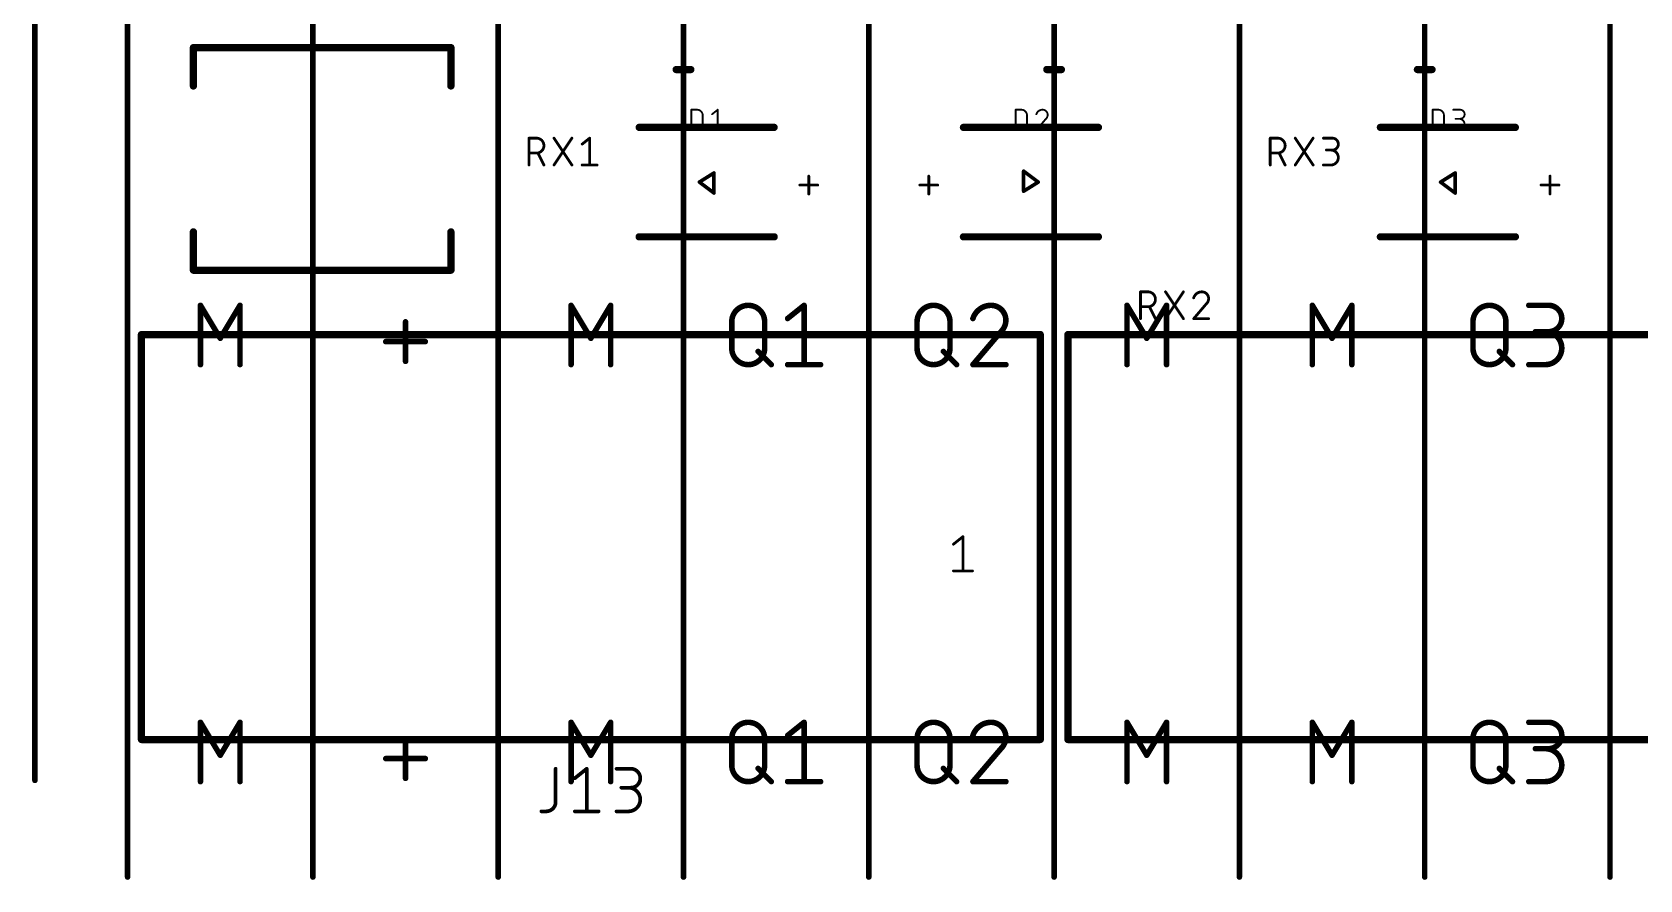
# Model space of a CAD drawing. Extents: x 0 to 95, y -1 to 127.
# Drawn here: x -0.08 to 44, y -1.33 to 21.91 of the extents above; entities that cross this region are included whole.
import ezdxf

# ---------------------------------------------------------------- set-up
doc = ezdxf.new("R2010")
doc.units = 0
doc.layers.add('21', color=253, linetype='CONTINUOUS')
doc.layers.add('25', color=253, linetype='CONTINUOUS')

msp = doc.modelspace()

# ---------------------------------------------------------------- linework, layer by layer
at = {"layer": '21'}
for points, const_width in [([(0, 1.4), (0, 100.4)], 0.1524), ([(2.54, 40.66), (2.54, -1.25)], 0.1524), ([(7.62, 40.66), (7.62, -1.25)], 0.1524), ([(12.7, 40.66), (12.7, -1.25)], 0.1524), ([(17.78, 40.66), (17.78, -1.25)], 0.1524), ([(22.86, 40.66), (22.86, -1.25)], 0.1524), ([(27.94, 40.66), (27.94, -1.25)], 0.1524), ([(33.02, 40.66), (33.02, -1.25)], 0.1524), ([(38.1, 40.66), (38.1, -1.25)], 0.1524), ([(43.18, 40.66), (43.18, -1.25)], 0.1524), ([(11.404, 21.485), (4.344, 21.485)], 0.2), ([(4.344, 20.435), (4.344, 21.485)], 0.2), ([(11.404, 20.435), (11.404, 21.485)], 0.2), ([(17.58, 20.885), (17.98, 20.885)], 0.2), ([(27.74, 20.885), (28.14, 20.885)], 0.2), ([(37.9, 20.885), (38.3, 20.885)], 0.2), ([(16.565, 19.3), (20.265, 19.3)], 0.2), ([(25.455, 19.3), (29.155, 19.3)], 0.2), ([(36.885, 19.3), (40.585, 19.3)], 0.2), ([(18.215, 17.8), (18.615, 18.05)], 0.1), ([(18.615, 18.05), (18.615, 17.5)], 0.1), ([(27.105, 17.55), (27.105, 18.1)], 0.1), ([(27.105, 18.1), (27.505, 17.8)], 0.1), ([(38.535, 17.8), (38.935, 18.05)], 0.1), ([(38.935, 18.05), (38.935, 17.5)], 0.1), ([(18.615, 17.5), (18.215, 17.8)], 0.1), ([(20.9695, 17.7182), (21.4605, 17.7182)], 0.0762), ([(21.215, 17.4726), (21.215, 17.9637)], 0.0762), ([(24.2595, 17.7182), (24.7505, 17.7182)], 0.0762), ([(24.505, 17.4726), (24.505, 17.9637)], 0.0762), ([(27.505, 17.8), (27.105, 17.55)], 0.1), ([(38.935, 17.5), (38.535, 17.8)], 0.1), ([(41.2895, 17.7182), (41.7805, 17.7182)], 0.0762), ([(41.535, 17.4726), (41.535, 17.9637)], 0.0762), ([(4.344, 16.435), (4.344, 15.385)], 0.2), ([(11.404, 16.435), (11.404, 15.385)], 0.2), ([(20.265, 16.3), (16.565, 16.3)], 0.2), ([(29.155, 16.3), (25.455, 16.3)], 0.2), ([(40.585, 16.3), (36.885, 16.3)], 0.2), ([(4.344, 15.385), (11.404, 15.385)], 0.2), ([(2.92, 2.52), (2.92, 13.62)], 0.2), ([(2.92, 13.62), (27.56, 13.62)], 0.2), ([(27.56, 13.62), (27.56, 2.52)], 0.2), ([(28.32, 2.52), (28.32, 13.62)], 0.2), ([(28.32, 13.62), (68.2, 13.62)], 0.2), ([(25.1798, 7.8731), (25.4408, 8.0819)], 0.0762), ([(25.4408, 8.0819), (25.4408, 7.1421)], 0.0762), ([(25.1798, 7.1421), (25.7019, 7.1421)], 0.0762), ([(27.56, 2.52), (2.92, 2.52)], 0.2), ([(68.2, 2.52), (28.32, 2.52)], 0.2)]:
    msp.add_lwpolyline(points, dxfattribs=dict(at, const_width=const_width))
for points, const_width in [([(4.344, 21.535, 1), (4.344, 21.435)], 0.1), ([(4.394, 21.485, 1), (4.294, 21.485)], 0.1), ([(11.454, 21.485, 1), (11.354, 21.485)], 0.1), ([(11.404, 21.435, 1), (11.404, 21.535)], 0.1), ([(17.58, 20.935, 1), (17.58, 20.835)], 0.1), ([(17.98, 20.835, 1), (17.98, 20.935)], 0.1), ([(27.74, 20.935, 1), (27.74, 20.835)], 0.1), ([(28.14, 20.835, 1), (28.14, 20.935)], 0.1), ([(37.9, 20.935, 1), (37.9, 20.835)], 0.1), ([(38.3, 20.835, 1), (38.3, 20.935)], 0.1), ([(4.294, 20.435, 1), (4.394, 20.435)], 0.1), ([(11.354, 20.435, 1), (11.454, 20.435)], 0.1), ([(16.565, 19.35, 1), (16.565, 19.25)], 0.1), ([(20.265, 19.25, 1), (20.265, 19.35)], 0.1), ([(25.455, 19.35, 1), (25.455, 19.25)], 0.1), ([(29.155, 19.25, 1), (29.155, 19.35)], 0.1), ([(36.885, 19.35, 1), (36.885, 19.25)], 0.1), ([(40.585, 19.25, 1), (40.585, 19.35)], 0.1), ([(18.64, 18.05, 1), (18.59, 18.05)], 0.05), ([(18.6282, 18.0288, 1), (18.6018, 18.0712)], 0.05), ([(27.13, 18.1, 1), (27.08, 18.1)], 0.05), ([(27.12, 18.12, 1), (27.09, 18.08)], 0.05), ([(38.96, 18.05, 1), (38.91, 18.05)], 0.05), ([(38.9482, 18.0288, 1), (38.9218, 18.0712)], 0.05), ([(18.23, 17.82, 1), (18.2, 17.78)], 0.05), ([(18.2018, 17.8212, 1), (18.2282, 17.7788)], 0.05), ([(20.9695, 17.7372, 1), (20.9695, 17.6991)], 0.0381), ([(21.234, 17.9637, 1), (21.1959, 17.9637)], 0.0381), ([(21.4605, 17.6991, 1), (21.4605, 17.7372)], 0.0381), ([(24.2595, 17.7372, 1), (24.2595, 17.6991)], 0.0381), ([(24.524, 17.9637, 1), (24.4859, 17.9637)], 0.0381), ([(24.7505, 17.6991, 1), (24.7505, 17.7372)], 0.0381), ([(27.49, 17.78, 1), (27.52, 17.82)], 0.05), ([(27.5182, 17.7788, 1), (27.4918, 17.8212)], 0.05), ([(38.55, 17.82, 1), (38.52, 17.78)], 0.05), ([(38.5218, 17.8212, 1), (38.5482, 17.7788)], 0.05), ([(41.2895, 17.7372, 1), (41.2895, 17.6991)], 0.0381), ([(41.5541, 17.9637, 1), (41.516, 17.9637)], 0.0381), ([(41.7805, 17.6991, 1), (41.7805, 17.7372)], 0.0381), ([(18.59, 17.5, 1), (18.64, 17.5)], 0.05), ([(18.6, 17.48, 1), (18.63, 17.52)], 0.05), ([(21.1959, 17.4726, 1), (21.234, 17.4726)], 0.0381), ([(24.4859, 17.4726, 1), (24.524, 17.4726)], 0.0381), ([(27.0918, 17.5712, 1), (27.1182, 17.5288)], 0.05), ([(27.08, 17.55, 1), (27.13, 17.55)], 0.05), ([(38.91, 17.5, 1), (38.96, 17.5)], 0.05), ([(38.92, 17.48, 1), (38.95, 17.52)], 0.05), ([(41.516, 17.4726, 1), (41.5541, 17.4726)], 0.0381), ([(4.394, 16.435, 1), (4.294, 16.435)], 0.1), ([(11.454, 16.435, 1), (11.354, 16.435)], 0.1), ([(16.565, 16.35, 1), (16.565, 16.25)], 0.1), ([(20.265, 16.25, 1), (20.265, 16.35)], 0.1), ([(25.455, 16.35, 1), (25.455, 16.25)], 0.1), ([(29.155, 16.25, 1), (29.155, 16.35)], 0.1), ([(36.885, 16.35, 1), (36.885, 16.25)], 0.1), ([(40.585, 16.25, 1), (40.585, 16.35)], 0.1), ([(4.344, 15.435, 1), (4.344, 15.335)], 0.1), ([(4.294, 15.385, 1), (4.394, 15.385)], 0.1), ([(11.354, 15.385, 1), (11.454, 15.385)], 0.1), ([(11.404, 15.335, 1), (11.404, 15.435)], 0.1), ([(2.97, 13.62, 1), (2.87, 13.62)], 0.1), ([(2.92, 13.67, 1), (2.92, 13.57)], 0.1), ([(27.61, 13.62, 1), (27.51, 13.62)], 0.1), ([(27.56, 13.57, 1), (27.56, 13.67)], 0.1), ([(28.37, 13.62, 1), (28.27, 13.62)], 0.1), ([(28.32, 13.67, 1), (28.32, 13.57)], 0.1), ([(25.4599, 8.0819, 1), (25.4218, 8.0819)], 0.0381), ([(25.4527, 8.067, 1), (25.4289, 8.0968)], 0.0381), ([(25.1679, 7.8879, 1), (25.1917, 7.8582)], 0.0381), ([(25.1798, 7.1612, 1), (25.1798, 7.1231)], 0.0381), ([(25.4218, 7.1421, 1), (25.4599, 7.1421)], 0.0381), ([(25.7019, 7.1231, 1), (25.7019, 7.1612)], 0.0381), ([(2.92, 2.57, 1), (2.92, 2.47)], 0.1), ([(2.87, 2.52, 1), (2.97, 2.52)], 0.1), ([(27.51, 2.52, 1), (27.61, 2.52)], 0.1), ([(27.56, 2.47, 1), (27.56, 2.57)], 0.1), ([(28.32, 2.57, 1), (28.32, 2.47)], 0.1), ([(28.27, 2.52, 1), (28.37, 2.52)], 0.1), ([(-0.0381, 1.4, 1), (0.0381, 1.4)], 0.0762), ([(2.5019, -1.25, 1), (2.5781, -1.25)], 0.0762), ([(7.5819, -1.25, 1), (7.6581, -1.25)], 0.0762), ([(12.6619, -1.25, 1), (12.7381, -1.25)], 0.0762), ([(17.7419, -1.25, 1), (17.8181, -1.25)], 0.0762), ([(22.8219, -1.25, 1), (22.8981, -1.25)], 0.0762), ([(27.9019, -1.25, 1), (27.9781, -1.25)], 0.0762), ([(32.9819, -1.25, 1), (33.0581, -1.25)], 0.0762), ([(38.0619, -1.25, 1), (38.1381, -1.25)], 0.0762), ([(43.1419, -1.25, 1), (43.2181, -1.25)], 0.0762)]:
    msp.add_lwpolyline(points, format="xyb", dxfattribs=dict(at, const_width=const_width))
at = {"layer": '25'}
for points, const_width in [([(17.9963, 19.2254), (17.9963, 19.7842)], 0.0508), ([(17.9963, 19.7842), (18.1515, 19.7842)], 0.0508), ([(18.3068, 19.629), (18.3068, 19.3806)], 0.0508), ([(18.5632, 19.66), (18.7185, 19.7842)], 0.0508), ([(18.7185, 19.7842), (18.7185, 19.2254)], 0.0508), ([(26.8863, 19.2254), (26.8863, 19.7842)], 0.0508), ([(26.8863, 19.7842), (27.0415, 19.7842)], 0.0508), ([(27.1968, 19.629), (27.1968, 19.3806)], 0.0508), ([(27.7171, 19.5358), (27.4532, 19.2254)], 0.0508), ([(38.3163, 19.2254), (38.3163, 19.7842)], 0.0508), ([(38.3163, 19.7842), (38.4715, 19.7842)], 0.0508), ([(38.6268, 19.629), (38.6268, 19.3806)], 0.0508), ([(38.8832, 19.7842), (39.0695, 19.7842)], 0.0508), ([(39.0695, 19.5358), (38.9453, 19.5358)], 0.0508), ([(13.5444, 18.2681), (13.5444, 19.0047)], 0.0762), ([(13.5444, 19.0047), (13.749, 19.0047)], 0.0762), ([(14.2299, 18.2681), (14.721, 19.0047)], 0.0762), ([(14.2299, 19.0047), (14.721, 18.2681)], 0.0762), ([(15.0023, 18.841), (15.207, 19.0047)], 0.0762), ([(15.207, 19.0047), (15.207, 18.2681)], 0.0762), ([(18.1515, 19.2254), (17.9963, 19.2254)], 0.0508), ([(18.5632, 19.2254), (18.8737, 19.2254)], 0.0508), ([(27.0415, 19.2254), (26.8863, 19.2254)], 0.0508), ([(27.4532, 19.2254), (27.7637, 19.2254)], 0.0508), ([(33.8644, 18.2681), (33.8644, 19.0047)], 0.0762), ([(33.8644, 19.0047), (34.069, 19.0047)], 0.0762), ([(34.5499, 18.2681), (35.041, 19.0047)], 0.0762), ([(34.5499, 19.0047), (35.041, 18.2681)], 0.0762), ([(35.3224, 19.0047), (35.5679, 19.0047)], 0.0762), ([(38.4715, 19.2254), (38.3163, 19.2254)], 0.0508), ([(38.8832, 19.2254), (39.0385, 19.2254)], 0.0508), ([(13.749, 18.5955), (13.5444, 18.5955)], 0.0762), ([(13.9537, 18.2681), (13.79, 18.5955)], 0.0762), ([(34.069, 18.5955), (33.8644, 18.5955)], 0.0762), ([(34.2737, 18.2681), (34.11, 18.5955)], 0.0762), ([(35.5679, 18.6773), (35.4042, 18.6773)], 0.0762), ([(15.0023, 18.2681), (15.4116, 18.2681)], 0.0762), ([(35.3224, 18.2681), (35.527, 18.2681)], 0.0762), ([(30.3084, 14.0553), (30.3084, 14.7919)], 0.0762), ([(30.3084, 14.7919), (30.513, 14.7919)], 0.0762), ([(30.9939, 14.0553), (31.485, 14.7919)], 0.0762), ([(30.9939, 14.7919), (31.485, 14.0553)], 0.0762), ([(4.5381, 12.7962), (4.5381, 14.4218)], 0.1524), ([(4.5381, 14.4218), (5.08, 13.5187)], 0.1524), ([(5.08, 13.5187), (5.6219, 14.4218)], 0.1524), ([(5.6219, 14.4218), (5.6219, 12.7962)], 0.1524), ([(14.6981, 12.7962), (14.6981, 14.4218)], 0.1524), ([(14.6981, 14.4218), (15.24, 13.5187)], 0.1524), ([(15.24, 13.5187), (15.7819, 14.4218)], 0.1524), ([(15.7819, 14.4218), (15.7819, 12.7962)], 0.1524), ([(20.6342, 14.0606), (21.0858, 14.4218)], 0.1524), ([(21.0858, 14.4218), (21.0858, 12.7962)], 0.1524), ([(29.9381, 12.7962), (29.9381, 14.4218)], 0.1524), ([(29.9381, 14.4218), (30.48, 13.5187)], 0.1524), ([(30.513, 14.3827), (30.3084, 14.3827)], 0.0762), ([(30.48, 13.5187), (31.0219, 14.4218)], 0.1524), ([(30.7177, 14.0553), (30.554, 14.3827)], 0.0762), ([(31.0219, 14.4218), (31.0219, 12.7962)], 0.1524), ([(32.1142, 14.4645), (31.7663, 14.0553)], 0.0762), ([(35.0181, 12.7962), (35.0181, 14.4218)], 0.1524), ([(35.0181, 14.4218), (35.56, 13.5187)], 0.1524), ([(35.56, 13.5187), (36.1019, 14.4218)], 0.1524), ([(36.1019, 14.4218), (36.1019, 12.7962)], 0.1524), ([(40.9542, 14.4218), (41.4961, 14.4218)], 0.1524), ([(10.16, 12.8865), (10.16, 13.9702)], 0.1524), ([(19.1026, 13.2478), (19.1026, 13.9702)], 0.1524), ([(20.0058, 13.9702), (20.0058, 13.2478)], 0.1524), ([(24.1826, 13.2478), (24.1826, 13.9702)], 0.1524), ([(25.0858, 13.9702), (25.0858, 13.2478)], 0.1524), ([(26.4819, 13.6993), (25.7142, 12.7962)], 0.1524), ([(31.7663, 14.0553), (32.1756, 14.0553)], 0.0762), ([(39.4226, 13.2478), (39.4226, 13.9702)], 0.1524), ([(40.3258, 13.9702), (40.3258, 13.2478)], 0.1524), ([(41.4961, 13.6993), (41.1349, 13.6993)], 0.1524), ([(9.6181, 13.4284), (10.7019, 13.4284)], 0.1524), ([(19.8251, 13.1574), (20.1864, 12.7962)], 0.1524), ([(24.9051, 13.1574), (25.2664, 12.7962)], 0.1524), ([(40.1451, 13.1574), (40.5064, 12.7962)], 0.1524), ([(20.6342, 12.7962), (21.5374, 12.7962)], 0.1524), ([(25.7142, 12.7962), (26.6174, 12.7962)], 0.1524), ([(40.9542, 12.7962), (41.4058, 12.7962)], 0.1524), ([(4.5381, 1.3662), (4.5381, 2.9918)], 0.1524), ([(4.5381, 2.9918), (5.08, 2.0887)], 0.1524), ([(5.08, 2.0887), (5.6219, 2.9918)], 0.1524), ([(5.6219, 2.9918), (5.6219, 1.3662)], 0.1524), ([(14.6981, 1.3662), (14.6981, 2.9918)], 0.1524), ([(14.6981, 2.9918), (15.24, 2.0887)], 0.1524), ([(15.24, 2.0887), (15.7819, 2.9918)], 0.1524), ([(15.7819, 2.9918), (15.7819, 1.3662)], 0.1524), ([(20.6342, 2.6306), (21.0858, 2.9918)], 0.1524), ([(21.0858, 2.9918), (21.0858, 1.3662)], 0.1524), ([(29.9381, 1.3662), (29.9381, 2.9918)], 0.1524), ([(29.9381, 2.9918), (30.48, 2.0887)], 0.1524), ([(30.48, 2.0887), (31.0219, 2.9918)], 0.1524), ([(31.0219, 2.9918), (31.0219, 1.3662)], 0.1524), ([(35.0181, 1.3662), (35.0181, 2.9918)], 0.1524), ([(35.0181, 2.9918), (35.56, 2.0887)], 0.1524), ([(35.56, 2.0887), (36.1019, 2.9918)], 0.1524), ([(36.1019, 2.9918), (36.1019, 1.3662)], 0.1524), ([(40.9542, 2.9918), (41.4961, 2.9918)], 0.1524), ([(10.16, 1.4565), (10.16, 2.5402)], 0.1524), ([(19.1026, 1.8178), (19.1026, 2.5402)], 0.1524), ([(20.0058, 2.5402), (20.0058, 1.8178)], 0.1524), ([(24.1826, 1.8178), (24.1826, 2.5402)], 0.1524), ([(25.0858, 2.5402), (25.0858, 1.8178)], 0.1524), ([(26.4819, 2.2693), (25.7142, 1.3662)], 0.1524), ([(39.4226, 1.8178), (39.4226, 2.5402)], 0.1524), ([(40.3258, 2.5402), (40.3258, 1.8178)], 0.1524), ([(41.4961, 2.2693), (41.1349, 2.2693)], 0.1524), ([(9.6181, 1.9984), (10.7019, 1.9984)], 0.1524), ([(14.275, 1.7192), (14.275, 0.8104)], 0.1016), ([(14.8024, 1.4596), (15.1269, 1.7192)], 0.1016), ([(15.1269, 1.7192), (15.1269, 0.5508)], 0.1016), ([(15.9453, 1.7192), (16.3348, 1.7192)], 0.1016), ([(19.8251, 1.7274), (20.1864, 1.3662)], 0.1524), ([(24.9051, 1.7274), (25.2664, 1.3662)], 0.1524), ([(40.1451, 1.7274), (40.5064, 1.3662)], 0.1524), ([(20.6342, 1.3662), (21.5374, 1.3662)], 0.1524), ([(25.7142, 1.3662), (26.6174, 1.3662)], 0.1524), ([(40.9542, 1.3662), (41.4058, 1.3662)], 0.1524), ([(16.3348, 1.1999), (16.0752, 1.1999)], 0.1016), ([(14.0154, 0.5508), (13.8855, 0.5508)], 0.1016), ([(14.8024, 0.5508), (15.4515, 0.5508)], 0.1016), ([(15.9453, 0.5508), (16.2699, 0.5508)], 0.1016)]:
    msp.add_lwpolyline(points, dxfattribs=dict(at, const_width=const_width))
for points, const_width in [([(18.009, 19.7842, 1), (17.9836, 19.7842)], 0.0254), ([(17.9963, 19.7969, 1), (17.9963, 19.7715)], 0.0254), ([(18.3068, 19.629, 0.4142), (18.1515, 19.7842)], 0.0508), ([(18.1515, 19.7969, 1), (18.1515, 19.7715)], 0.0254), ([(18.1515, 19.2254, 0.4142), (18.3068, 19.3806)], 0.0508), ([(18.1515, 19.7715, 1), (18.1515, 19.7969)], 0.0254), ([(18.3195, 19.629, 1), (18.2941, 19.629)], 0.0254), ([(18.2941, 19.629, 1), (18.3195, 19.629)], 0.0254), ([(18.3195, 19.3806, 1), (18.2941, 19.3806)], 0.0254), ([(18.2941, 19.3806, 1), (18.3195, 19.3806)], 0.0254), ([(18.5553, 19.6699, 1), (18.5712, 19.6501)], 0.0254), ([(18.7312, 19.7842, 1), (18.7058, 19.7842)], 0.0254), ([(18.7264, 19.7743, 1), (18.7105, 19.7941)], 0.0254), ([(26.899, 19.7842, 1), (26.8736, 19.7842)], 0.0254), ([(26.8863, 19.7969, 1), (26.8863, 19.7715)], 0.0254), ([(27.1968, 19.629, 0.4142), (27.0415, 19.7842)], 0.0508), ([(27.0415, 19.7969, 1), (27.0415, 19.7715)], 0.0254), ([(27.0415, 19.2254, 0.4142), (27.1968, 19.3806)], 0.0508), ([(27.0415, 19.7715, 1), (27.0415, 19.7969)], 0.0254), ([(27.2095, 19.629, 1), (27.1841, 19.629)], 0.0254), ([(27.1841, 19.629, 1), (27.2095, 19.629)], 0.0254), ([(27.2095, 19.3806, 1), (27.1841, 19.3806)], 0.0254), ([(27.1841, 19.3806, 1), (27.2095, 19.3806)], 0.0254), ([(27.624, 19.7842, 0.3252), (27.4532, 19.66)], 0.0508), ([(27.4412, 19.6639, 1), (27.4653, 19.6561)], 0.0254), ([(27.7637, 19.6445, 0.4142), (27.624, 19.7842)], 0.0508), ([(27.624, 19.7969, 1), (27.624, 19.7715)], 0.0254), ([(27.624, 19.7715, 1), (27.624, 19.7969)], 0.0254), ([(27.7171, 19.5358, 0.2053), (27.7637, 19.6445)], 0.0508), ([(27.7084, 19.545, 1), (27.7259, 19.5266)], 0.0254), ([(27.7268, 19.5276, 1), (27.7074, 19.5441)], 0.0254), ([(27.7764, 19.6445, 1), (27.751, 19.6445)], 0.0254), ([(27.751, 19.6445, 1), (27.7764, 19.6445)], 0.0254), ([(38.329, 19.7842, 1), (38.3036, 19.7842)], 0.0254), ([(38.3163, 19.7969, 1), (38.3163, 19.7715)], 0.0254), ([(38.6268, 19.629, 0.4142), (38.4715, 19.7842)], 0.0508), ([(38.4715, 19.7969, 1), (38.4715, 19.7715)], 0.0254), ([(38.4715, 19.2254, 0.4142), (38.6268, 19.3806)], 0.0508), ([(38.4715, 19.7715, 1), (38.4715, 19.7969)], 0.0254), ([(38.6395, 19.629, 1), (38.6141, 19.629)], 0.0254), ([(38.6141, 19.629, 1), (38.6395, 19.629)], 0.0254), ([(38.6395, 19.3806, 1), (38.6141, 19.3806)], 0.0254), ([(38.6141, 19.3806, 1), (38.6395, 19.3806)], 0.0254), ([(38.8832, 19.7969, 1), (38.8832, 19.7715)], 0.0254), ([(38.9453, 19.5485, 1), (38.9453, 19.5231)], 0.0254), ([(39.0385, 19.2254, 1), (39.0385, 19.5358)], 0.0508), ([(39.0385, 19.5485, 1), (39.0385, 19.5231)], 0.0254), ([(39.0695, 19.5358, 1), (39.0695, 19.7842)], 0.0508), ([(39.0695, 19.7969, 1), (39.0695, 19.7715)], 0.0254), ([(39.0695, 19.5485, 1), (39.0695, 19.5231)], 0.0254), ([(39.0695, 19.7715, 1), (39.0695, 19.7969)], 0.0254), ([(39.0695, 19.5231, 1), (39.0695, 19.5485)], 0.0254), ([(13.5635, 19.0047, 1), (13.5254, 19.0047)], 0.0381), ([(13.5444, 19.0237, 1), (13.5444, 18.9856)], 0.0381), ([(13.749, 18.5955, 1), (13.749, 19.0047)], 0.0762), ([(13.749, 19.0237, 1), (13.749, 18.9856)], 0.0381), ([(13.749, 18.9856, 1), (13.749, 19.0237)], 0.0381), ([(14.2458, 19.0153, 1), (14.2141, 18.9941)], 0.0381), ([(14.7368, 18.9941, 1), (14.7051, 19.0153)], 0.0381), ([(15.226, 19.0047, 1), (15.1879, 19.0047)], 0.0381), ([(15.2189, 18.9898, 1), (15.1951, 19.0196)], 0.0381), ([(17.9963, 19.2381, 1), (17.9963, 19.2127)], 0.0254), ([(17.9836, 19.2254, 1), (18.009, 19.2254)], 0.0254), ([(18.1515, 19.2381, 1), (18.1515, 19.2127)], 0.0254), ([(18.1515, 19.2127, 1), (18.1515, 19.2381)], 0.0254), ([(18.5632, 19.2381, 1), (18.5632, 19.2127)], 0.0254), ([(18.7058, 19.2254, 1), (18.7312, 19.2254)], 0.0254), ([(18.8737, 19.2127, 1), (18.8737, 19.2381)], 0.0254), ([(26.8863, 19.2381, 1), (26.8863, 19.2127)], 0.0254), ([(26.8736, 19.2254, 1), (26.899, 19.2254)], 0.0254), ([(27.0415, 19.2381, 1), (27.0415, 19.2127)], 0.0254), ([(27.0415, 19.2127, 1), (27.0415, 19.2381)], 0.0254), ([(27.4532, 19.2381, 1), (27.4532, 19.2127)], 0.0254), ([(27.4436, 19.2336, 1), (27.4629, 19.2172)], 0.0254), ([(27.7637, 19.2127, 1), (27.7637, 19.2381)], 0.0254), ([(33.8835, 19.0047, 1), (33.8454, 19.0047)], 0.0381), ([(33.8644, 19.0237, 1), (33.8644, 18.9856)], 0.0381), ([(34.069, 18.5955, 1), (34.069, 19.0047)], 0.0762), ([(34.069, 19.0237, 1), (34.069, 18.9856)], 0.0381), ([(34.069, 18.9856, 1), (34.069, 19.0237)], 0.0381), ([(34.5658, 19.0153, 1), (34.5341, 18.9941)], 0.0381), ([(35.0568, 18.9941, 1), (35.0251, 19.0153)], 0.0381), ([(35.3224, 19.0237, 1), (35.3224, 18.9856)], 0.0381), ([(35.5679, 18.6773, 1), (35.5679, 19.0047)], 0.0762), ([(35.5679, 19.0237, 1), (35.5679, 18.9856)], 0.0381), ([(35.5679, 18.9856, 1), (35.5679, 19.0237)], 0.0381), ([(38.3163, 19.2381, 1), (38.3163, 19.2127)], 0.0254), ([(38.3036, 19.2254, 1), (38.329, 19.2254)], 0.0254), ([(38.4715, 19.2381, 1), (38.4715, 19.2127)], 0.0254), ([(38.4715, 19.2127, 1), (38.4715, 19.2381)], 0.0254), ([(38.8832, 19.2381, 1), (38.8832, 19.2127)], 0.0254), ([(39.0385, 19.2381, 1), (39.0385, 19.2127)], 0.0254), ([(39.0385, 19.2127, 1), (39.0385, 19.2381)], 0.0254), ([(13.5444, 18.6145, 1), (13.5444, 18.5764)], 0.0381), ([(13.749, 18.6145, 1), (13.749, 18.5764)], 0.0381), ([(13.749, 18.5764, 1), (13.749, 18.6145)], 0.0381), ([(13.807, 18.604, 1), (13.7729, 18.587)], 0.0381), ([(14.9904, 18.8559, 1), (15.0143, 18.8261)], 0.0381), ([(33.8644, 18.6145, 1), (33.8644, 18.5764)], 0.0381), ([(34.069, 18.6145, 1), (34.069, 18.5764)], 0.0381), ([(34.069, 18.5764, 1), (34.069, 18.6145)], 0.0381), ([(34.127, 18.604, 1), (34.0929, 18.587)], 0.0381), ([(35.4042, 18.6964, 1), (35.4042, 18.6583)], 0.0381), ([(35.527, 18.6964, 1), (35.527, 18.6583)], 0.0381), ([(35.527, 18.2681, 1), (35.527, 18.6773)], 0.0762), ([(35.5679, 18.6964, 1), (35.5679, 18.6583)], 0.0381), ([(35.5679, 18.6583, 1), (35.5679, 18.6964)], 0.0381), ([(13.5254, 18.2681, 1), (13.5635, 18.2681)], 0.0381), ([(13.9366, 18.2596, 1), (13.9707, 18.2766)], 0.0381), ([(14.2141, 18.2787, 1), (14.2458, 18.2575)], 0.0381), ([(14.7051, 18.2575, 1), (14.7368, 18.2787)], 0.0381), ([(15.0023, 18.2872, 1), (15.0023, 18.2491)], 0.0381), ([(15.1879, 18.2681, 1), (15.226, 18.2681)], 0.0381), ([(15.4116, 18.2491, 1), (15.4116, 18.2872)], 0.0381), ([(33.8454, 18.2681, 1), (33.8835, 18.2681)], 0.0381), ([(34.2566, 18.2596, 1), (34.2907, 18.2766)], 0.0381), ([(34.5341, 18.2787, 1), (34.5658, 18.2575)], 0.0381), ([(35.0251, 18.2575, 1), (35.0568, 18.2787)], 0.0381), ([(35.3224, 18.2872, 1), (35.3224, 18.2491)], 0.0381), ([(35.527, 18.2872, 1), (35.527, 18.2491)], 0.0381), ([(35.527, 18.2491, 1), (35.527, 18.2872)], 0.0381), ([(30.3084, 14.811, 1), (30.3084, 14.7729)], 0.0381), ([(30.3275, 14.7919, 1), (30.2894, 14.7919)], 0.0381), ([(30.513, 14.3827, 1), (30.513, 14.7919)], 0.0762), ([(30.513, 14.811, 1), (30.513, 14.7729)], 0.0381), ([(30.513, 14.7729, 1), (30.513, 14.811)], 0.0381), ([(31.0098, 14.8025, 1), (30.9781, 14.7813)], 0.0381), ([(31.5008, 14.7813, 1), (31.4691, 14.8025)], 0.0381), ([(31.9914, 14.7919, 0.3252), (31.7663, 14.6282)], 0.0762), ([(31.7482, 14.6341, 1), (31.7845, 14.6223)], 0.0381), ([(32.1756, 14.6078, 0.4142), (31.9914, 14.7919)], 0.0762), ([(31.9914, 14.811, 1), (31.9914, 14.7729)], 0.0381), ([(31.9914, 14.7729, 1), (31.9914, 14.8109)], 0.0381), ([(32.1142, 14.4645, 0.2053), (32.1756, 14.6078)], 0.0762), ([(32.1946, 14.6077, 1), (32.1565, 14.6078)], 0.0381), ([(32.1565, 14.6078, 1), (32.1946, 14.6078)], 0.0381), ([(4.5762, 14.4218, 1), (4.5, 14.4218)], 0.0762), ([(4.5708, 14.4414, 1), (4.5055, 14.4022)], 0.0762), ([(5.66, 14.4218, 1), (5.5838, 14.4218)], 0.0762), ([(5.6545, 14.4022, 1), (5.5892, 14.4414)], 0.0762), ([(14.7362, 14.4218, 1), (14.66, 14.4218)], 0.0762), ([(14.7308, 14.4414, 1), (14.6655, 14.4022)], 0.0762), ([(15.82, 14.4218, 1), (15.7438, 14.4218)], 0.0762), ([(15.8145, 14.4022, 1), (15.7492, 14.4414)], 0.0762), ([(20.0058, 13.9702, 1), (19.1026, 13.9702)], 0.1524), ([(20.6104, 14.0903, 1), (20.658, 14.0308)], 0.0762), ([(21.1239, 14.4218, 1), (21.0477, 14.4218)], 0.0762), ([(21.1096, 14.392, 1), (21.062, 14.4516)], 0.0762), ([(25.0858, 13.9702, 1), (24.1826, 13.9702)], 0.1524), ([(26.211, 14.4218, 0.3252), (25.7142, 14.0606)], 0.1524), ([(25.678, 14.0723, 1), (25.7505, 14.0488)], 0.0762), ([(26.6174, 14.0154, 0.4142), (26.211, 14.4218)], 0.1524), ([(26.211, 14.4599, 1), (26.211, 14.3837)], 0.0762), ([(26.211, 14.3837, 1), (26.211, 14.4599)], 0.0762), ([(29.9762, 14.4218, 1), (29.9, 14.4218)], 0.0762), ([(29.9708, 14.4414, 1), (29.9055, 14.4022)], 0.0762), ([(30.3084, 14.4017, 1), (30.3084, 14.3636)], 0.0381), ([(30.513, 14.4017, 1), (30.513, 14.3636)], 0.0381), ([(30.513, 14.3636, 1), (30.513, 14.4017)], 0.0381), ([(30.571, 14.3912, 1), (30.5369, 14.3742)], 0.0381), ([(31.06, 14.4218, 1), (30.9838, 14.4218)], 0.0762), ([(31.0545, 14.4022, 1), (30.9892, 14.4414)], 0.0762), ([(32.101, 14.4783, 1), (32.1273, 14.4507)], 0.0381), ([(32.1287, 14.4522, 1), (32.0997, 14.4769)], 0.0381), ([(35.0562, 14.4218, 1), (34.98, 14.4218)], 0.0762), ([(35.0508, 14.4414, 1), (34.9855, 14.4022)], 0.0762), ([(36.14, 14.4218, 1), (36.0638, 14.4218)], 0.0762), ([(36.1345, 14.4022, 1), (36.0692, 14.4414)], 0.0762), ([(40.3258, 13.9702, 1), (39.4226, 13.9702)], 0.1524), ([(40.9542, 14.4599, 1), (40.9542, 14.3837)], 0.0762), ([(41.4961, 13.6993, 1), (41.4961, 14.4218)], 0.1524), ([(41.4961, 14.4599, 1), (41.4961, 14.3837)], 0.0762), ([(41.4961, 14.3837, 1), (41.4961, 14.4599)], 0.0762), ([(10.1981, 13.9702, 1), (10.1219, 13.9702)], 0.0762), ([(19.1407, 13.9702, 1), (19.0645, 13.9702)], 0.0762), ([(19.0645, 13.9702, 1), (19.1407, 13.9702)], 0.0762), ([(20.0439, 13.9702, 1), (19.9677, 13.9702)], 0.0762), ([(19.9677, 13.9702, 1), (20.0439, 13.9702)], 0.0762), ([(24.2207, 13.9702, 1), (24.1445, 13.9702)], 0.0762), ([(24.1445, 13.9702, 1), (24.2207, 13.9702)], 0.0762), ([(25.1239, 13.9702, 1), (25.0477, 13.9702)], 0.0762), ([(25.0477, 13.9702, 1), (25.1239, 13.9702)], 0.0762), ([(26.4819, 13.6993, 0.2053), (26.6174, 14.0154)], 0.1524), ([(26.4556, 13.7269, 1), (26.5082, 13.6717)], 0.0762), ([(26.5109, 13.6746, 1), (26.4529, 13.724)], 0.0762), ([(26.6555, 14.0154, 1), (26.5793, 14.0154)], 0.0762), ([(26.5793, 14.0154, 1), (26.6555, 14.0154)], 0.0762), ([(30.2894, 14.0553, 1), (30.3275, 14.0553)], 0.0381), ([(30.7006, 14.0468, 1), (30.7347, 14.0638)], 0.0381), ([(30.9781, 14.0659, 1), (31.0098, 14.0447)], 0.0381), ([(31.4691, 14.0447, 1), (31.5008, 14.0659)], 0.0381), ([(31.7663, 14.0744, 1), (31.7663, 14.0363)], 0.0381), ([(31.7518, 14.0676, 1), (31.7809, 14.043)], 0.0381), ([(32.1756, 14.0363, 1), (32.1756, 14.0744)], 0.0381), ([(39.4607, 13.9702, 1), (39.3845, 13.9702)], 0.0762), ([(39.3845, 13.9702, 1), (39.4607, 13.9702)], 0.0762), ([(40.3639, 13.9702, 1), (40.2877, 13.9702)], 0.0762), ([(40.2877, 13.9702, 1), (40.3639, 13.9702)], 0.0762), ([(41.1349, 13.7374, 1), (41.1349, 13.6612)], 0.0762), ([(41.4058, 12.7962, 1), (41.4058, 13.6993)], 0.1524), ([(41.4058, 13.7374, 1), (41.4058, 13.6612)], 0.0762), ([(41.4961, 13.7374, 1), (41.4961, 13.6612)], 0.0762), ([(41.4961, 13.6612, 1), (41.4961, 13.7374)], 0.0762), ([(5.0473, 13.5383, 1), (5.1127, 13.4991)], 0.0762), ([(5.0473, 13.4991, 1), (5.1127, 13.5383)], 0.0762), ([(9.6181, 13.4665, 1), (9.6181, 13.3903)], 0.0762), ([(10.7019, 13.3903, 1), (10.7019, 13.4665)], 0.0762), ([(15.2073, 13.5383, 1), (15.2727, 13.4991)], 0.0762), ([(15.2073, 13.4991, 1), (15.2727, 13.5383)], 0.0762), ([(19.1026, 13.2478, 1), (20.0058, 13.2478)], 0.1524), ([(19.1407, 13.2478, 1), (19.0645, 13.2478)], 0.0762), ([(19.0645, 13.2478, 1), (19.1407, 13.2478)], 0.0762), ([(19.8521, 13.1844, 1), (19.7982, 13.1305)], 0.0762), ([(20.0439, 13.2478, 1), (19.9677, 13.2478)], 0.0762), ([(19.9677, 13.2478, 1), (20.0439, 13.2478)], 0.0762), ([(24.1826, 13.2478, 1), (25.0858, 13.2478)], 0.1524), ([(24.2207, 13.2478, 1), (24.1445, 13.2478)], 0.0762), ([(24.1445, 13.2478, 1), (24.2207, 13.2478)], 0.0762), ([(24.9321, 13.1844, 1), (24.8782, 13.1305)], 0.0762), ([(25.1239, 13.2478, 1), (25.0477, 13.2478)], 0.0762), ([(25.0477, 13.2478, 1), (25.1239, 13.2478)], 0.0762), ([(30.4473, 13.5383, 1), (30.5127, 13.4991)], 0.0762), ([(30.4473, 13.4991, 1), (30.5127, 13.5383)], 0.0762), ([(35.5273, 13.5383, 1), (35.5927, 13.4991)], 0.0762), ([(35.5273, 13.4991, 1), (35.5927, 13.5383)], 0.0762), ([(39.4226, 13.2478, 1), (40.3258, 13.2478)], 0.1524), ([(39.4607, 13.2478, 1), (39.3845, 13.2478)], 0.0762), ([(39.3845, 13.2478, 1), (39.4607, 13.2478)], 0.0762), ([(40.1721, 13.1844, 1), (40.1182, 13.1305)], 0.0762), ([(40.3639, 13.2478, 1), (40.2877, 13.2478)], 0.0762), ([(40.2877, 13.2478, 1), (40.3639, 13.2478)], 0.0762), ([(4.5, 12.7962, 1), (4.5762, 12.7962)], 0.0762), ([(5.5838, 12.7962, 1), (5.66, 12.7962)], 0.0762), ([(10.1219, 12.8865, 1), (10.1981, 12.8865)], 0.0762), ([(14.66, 12.7962, 1), (14.7362, 12.7962)], 0.0762), ([(15.7438, 12.7962, 1), (15.82, 12.7962)], 0.0762), ([(20.1594, 12.7693, 1), (20.2133, 12.8231)], 0.0762), ([(20.6342, 12.8343, 1), (20.6342, 12.7581)], 0.0762), ([(21.0477, 12.7962, 1), (21.1239, 12.7962)], 0.0762), ([(21.5374, 12.7581, 1), (21.5374, 12.8343)], 0.0762), ([(25.2394, 12.7693, 1), (25.2933, 12.8231)], 0.0762), ([(25.7142, 12.8343, 1), (25.7142, 12.7581)], 0.0762), ([(25.6852, 12.8209, 1), (25.7433, 12.7715)], 0.0762), ([(26.6174, 12.7581, 1), (26.6174, 12.8343)], 0.0762), ([(29.9, 12.7962, 1), (29.9762, 12.7962)], 0.0762), ([(30.9838, 12.7962, 1), (31.06, 12.7962)], 0.0762), ([(34.98, 12.7962, 1), (35.0562, 12.7962)], 0.0762), ([(36.0638, 12.7962, 1), (36.14, 12.7962)], 0.0762), ([(40.4794, 12.7693, 1), (40.5333, 12.8231)], 0.0762), ([(40.9542, 12.8343, 1), (40.9542, 12.7581)], 0.0762), ([(41.4058, 12.8343, 1), (41.4058, 12.7581)], 0.0762), ([(41.4058, 12.7581, 1), (41.4058, 12.8343)], 0.0762), ([(4.5762, 2.9918, 1), (4.5, 2.9918)], 0.0762), ([(4.5708, 3.0114, 1), (4.5055, 2.9722)], 0.0762), ([(5.66, 2.9918, 1), (5.5838, 2.9918)], 0.0762), ([(5.6545, 2.9722, 1), (5.5892, 3.0114)], 0.0762), ([(14.7362, 2.9918, 1), (14.66, 2.9918)], 0.0762), ([(14.7308, 3.0114, 1), (14.6655, 2.9722)], 0.0762), ([(15.82, 2.9918, 1), (15.7438, 2.9918)], 0.0762), ([(15.8145, 2.9722, 1), (15.7492, 3.0114)], 0.0762), ([(20.0058, 2.5402, 1), (19.1026, 2.5402)], 0.1524), ([(20.6104, 2.6603, 1), (20.658, 2.6008)], 0.0762), ([(21.1239, 2.9918, 1), (21.0477, 2.9918)], 0.0762), ([(21.1096, 2.962, 1), (21.062, 3.0216)], 0.0762), ([(25.0858, 2.5402, 1), (24.1826, 2.5402)], 0.1524), ([(26.211, 2.9918, 0.3252), (25.7142, 2.6306)], 0.1524), ([(25.678, 2.6423, 1), (25.7505, 2.6188)], 0.0762), ([(26.6174, 2.5854, 0.4142), (26.211, 2.9918)], 0.1524), ([(26.211, 3.0299, 1), (26.211, 2.9537)], 0.0762), ([(26.211, 2.9537, 1), (26.211, 3.0299)], 0.0762), ([(26.4819, 2.2693, 0.2053), (26.6174, 2.5854)], 0.1524), ([(26.6555, 2.5854, 1), (26.5793, 2.5854)], 0.0762), ([(29.9762, 2.9918, 1), (29.9, 2.9918)], 0.0762), ([(29.9708, 3.0114, 1), (29.9055, 2.9722)], 0.0762), ([(31.06, 2.9918, 1), (30.9838, 2.9918)], 0.0762), ([(31.0545, 2.9722, 1), (30.9892, 3.0114)], 0.0762), ([(35.0562, 2.9918, 1), (34.98, 2.9918)], 0.0762), ([(35.0508, 3.0114, 1), (34.9855, 2.9722)], 0.0762), ([(36.14, 2.9918, 1), (36.0638, 2.9918)], 0.0762), ([(36.1345, 2.9722, 1), (36.0692, 3.0114)], 0.0762), ([(40.3258, 2.5402, 1), (39.4226, 2.5402)], 0.1524), ([(40.9542, 3.0299, 1), (40.9542, 2.9537)], 0.0762), ([(41.4961, 2.2693, 1), (41.4961, 2.9918)], 0.1524), ([(41.4961, 3.0299, 1), (41.4961, 2.9537)], 0.0762), ([(41.4961, 2.9537, 1), (41.4961, 3.0299)], 0.0762), ([(10.1981, 2.5402, 1), (10.1219, 2.5402)], 0.0762), ([(19.1407, 2.5402, 1), (19.0645, 2.5402)], 0.0762), ([(19.0645, 2.5402, 1), (19.1407, 2.5402)], 0.0762), ([(20.0439, 2.5402, 1), (19.9677, 2.5402)], 0.0762), ([(19.9677, 2.5402, 1), (20.0439, 2.5402)], 0.0762), ([(24.2207, 2.5402, 1), (24.1445, 2.5402)], 0.0762), ([(24.1445, 2.5402, 1), (24.2207, 2.5402)], 0.0762), ([(25.1239, 2.5402, 1), (25.0477, 2.5402)], 0.0762), ([(25.0477, 2.5402, 1), (25.1239, 2.5402)], 0.0762), ([(26.4556, 2.2969, 1), (26.5082, 2.2417)], 0.0762), ([(26.5109, 2.2446, 1), (26.4529, 2.294)], 0.0762), ([(26.5793, 2.5854, 1), (26.6555, 2.5854)], 0.0762), ([(39.4607, 2.5402, 1), (39.3845, 2.5402)], 0.0762), ([(39.3845, 2.5402, 1), (39.4607, 2.5402)], 0.0762), ([(40.3639, 2.5402, 1), (40.2877, 2.5402)], 0.0762), ([(40.2877, 2.5402, 1), (40.3639, 2.5402)], 0.0762), ([(41.1349, 2.3074, 1), (41.1349, 2.2312)], 0.0762), ([(41.4058, 1.3662, 1), (41.4058, 2.2693)], 0.1524), ([(41.4058, 2.3074, 1), (41.4058, 2.2312)], 0.0762), ([(41.4961, 2.3074, 1), (41.4961, 2.2312)], 0.0762), ([(41.4961, 2.2312, 1), (41.4961, 2.3074)], 0.0762), ([(5.0473, 2.1083, 1), (5.1127, 2.0691)], 0.0762), ([(5.0473, 2.0691, 1), (5.1127, 2.1083)], 0.0762), ([(9.6181, 2.0365, 1), (9.6181, 1.9603)], 0.0762), ([(10.7019, 1.9603, 1), (10.7019, 2.0365)], 0.0762), ([(14.3004, 1.7192, 1), (14.2496, 1.7192)], 0.0508), ([(15.1523, 1.7192, 1), (15.1015, 1.7192)], 0.0508), ([(15.1428, 1.6994, 1), (15.111, 1.739)], 0.0508), ([(15.2073, 2.1083, 1), (15.2727, 2.0691)], 0.0762), ([(15.2073, 2.0691, 1), (15.2727, 2.1083)], 0.0762), ([(15.9453, 1.7446, 1), (15.9453, 1.6938)], 0.0508), ([(16.3348, 1.1999, 1), (16.3348, 1.7192)], 0.1016), ([(16.3348, 1.7446, 1), (16.3348, 1.6938)], 0.0508), ([(16.3348, 1.6938, 1), (16.3348, 1.7446)], 0.0508), ([(19.1026, 1.8178, 1), (20.0058, 1.8178)], 0.1524), ([(19.1407, 1.8178, 1), (19.0645, 1.8178)], 0.0762), ([(19.0645, 1.8178, 1), (19.1407, 1.8178)], 0.0762), ([(19.8521, 1.7544, 1), (19.7982, 1.7005)], 0.0762), ([(20.0439, 1.8178, 1), (19.9677, 1.8178)], 0.0762), ([(19.9677, 1.8178, 1), (20.0439, 1.8178)], 0.0762), ([(24.1826, 1.8178, 1), (25.0858, 1.8178)], 0.1524), ([(24.2207, 1.8178, 1), (24.1445, 1.8178)], 0.0762), ([(24.1445, 1.8178, 1), (24.2207, 1.8178)], 0.0762), ([(24.9321, 1.7544, 1), (24.8782, 1.7005)], 0.0762), ([(25.1239, 1.8178, 1), (25.0477, 1.8178)], 0.0762), ([(25.0477, 1.8178, 1), (25.1239, 1.8178)], 0.0762), ([(30.4473, 2.1083, 1), (30.5127, 2.0691)], 0.0762), ([(30.4473, 2.0691, 1), (30.5127, 2.1083)], 0.0762), ([(35.5273, 2.1083, 1), (35.5927, 2.0691)], 0.0762), ([(35.5273, 2.0691, 1), (35.5927, 2.1083)], 0.0762), ([(39.4226, 1.8178, 1), (40.3258, 1.8178)], 0.1524), ([(39.4607, 1.8178, 1), (39.3845, 1.8178)], 0.0762), ([(39.3845, 1.8178, 1), (39.4607, 1.8178)], 0.0762), ([(40.1721, 1.7544, 1), (40.1182, 1.7005)], 0.0762), ([(40.3639, 1.8178, 1), (40.2877, 1.8178)], 0.0762), ([(40.2877, 1.8178, 1), (40.3639, 1.8178)], 0.0762), ([(4.5, 1.3662, 1), (4.5762, 1.3662)], 0.0762), ([(5.5838, 1.3662, 1), (5.66, 1.3662)], 0.0762), ([(10.1219, 1.4565, 1), (10.1981, 1.4565)], 0.0762), ([(14.66, 1.3662, 1), (14.7362, 1.3662)], 0.0762), ([(14.7865, 1.4794, 1), (14.8182, 1.4397)], 0.0508), ([(15.7438, 1.3662, 1), (15.82, 1.3662)], 0.0762), ([(20.1594, 1.3393, 1), (20.2133, 1.3931)], 0.0762), ([(20.6342, 1.4043, 1), (20.6342, 1.3281)], 0.0762), ([(21.0477, 1.3662, 1), (21.1239, 1.3662)], 0.0762), ([(21.5374, 1.3281, 1), (21.5374, 1.4043)], 0.0762), ([(25.2394, 1.3393, 1), (25.2933, 1.3931)], 0.0762), ([(25.7142, 1.4043, 1), (25.7142, 1.3281)], 0.0762), ([(25.6852, 1.3909, 1), (25.7433, 1.3415)], 0.0762), ([(26.6174, 1.3281, 1), (26.6174, 1.4043)], 0.0762), ([(29.9, 1.3662, 1), (29.9762, 1.3662)], 0.0762), ([(30.9838, 1.3662, 1), (31.06, 1.3662)], 0.0762), ([(34.98, 1.3662, 1), (35.0562, 1.3662)], 0.0762), ([(36.0638, 1.3662, 1), (36.14, 1.3662)], 0.0762), ([(40.4794, 1.3393, 1), (40.5333, 1.3931)], 0.0762), ([(40.9542, 1.4043, 1), (40.9542, 1.3281)], 0.0762), ([(41.4058, 1.4043, 1), (41.4058, 1.3281)], 0.0762), ([(41.4058, 1.3281, 1), (41.4058, 1.4043)], 0.0762), ([(16.0752, 1.2253, 1), (16.0752, 1.1745)], 0.0508), ([(16.2699, 0.5508, 1), (16.2699, 1.1999)], 0.1016), ([(16.2699, 1.2253, 1), (16.2699, 1.1745)], 0.0508), ([(16.3348, 1.2253, 1), (16.3348, 1.1745)], 0.0508), ([(16.3348, 1.1745, 1), (16.3348, 1.2253)], 0.0508), ([(13.8855, 0.5762, 1), (13.8855, 0.5254)], 0.0508), ([(14.0154, 0.5508, 0.4142), (14.275, 0.8104)], 0.1016), ([(14.0154, 0.5762, 1), (14.0154, 0.5254)], 0.0508), ([(14.0154, 0.5254, 1), (14.0154, 0.5762)], 0.0508), ([(14.3004, 0.8104, 1), (14.2496, 0.8104)], 0.0508), ([(14.2496, 0.8104, 1), (14.3004, 0.8104)], 0.0508), ([(14.8024, 0.5762, 1), (14.8024, 0.5254)], 0.0508), ([(15.1015, 0.5508, 1), (15.1523, 0.5508)], 0.0508), ([(15.4515, 0.5254, 1), (15.4515, 0.5762)], 0.0508), ([(15.9453, 0.5762, 1), (15.9453, 0.5254)], 0.0508), ([(16.2699, 0.5762, 1), (16.2699, 0.5254)], 0.0508), ([(16.2699, 0.5254, 1), (16.2699, 0.5762)], 0.0508)]:
    msp.add_lwpolyline(points, format="xyb", dxfattribs=dict(at, const_width=const_width))

doc.saveas('drawing.dxf')
